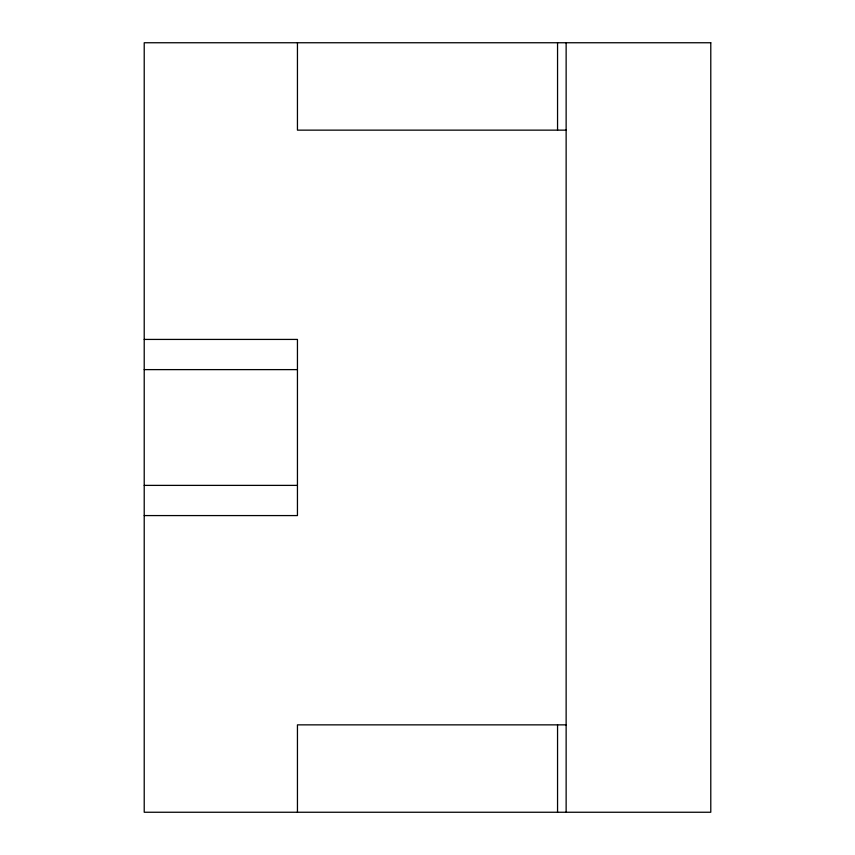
<?xml version="1.0" encoding="UTF-8"?>
<svg xmlns="http://www.w3.org/2000/svg" width="855" height="855" viewBox="0 0 855 855"><rect width="100%" height="100%" fill="white"/><g stroke="black" fill="none" stroke-linecap="round" stroke-linejoin="round"><path stroke-width="1.28" d="M566.138 130.142L297.444 130.142L297.444 42.75M144.217 339.424L297.444 339.424L297.444 515.576L144.217 515.576M144.217 369.617L297.444 369.617M144.217 485.384L297.444 485.384M566.138 724.858L297.444 724.858L297.444 812.25M566.138 42.75L566.138 812.25M557.556 42.75L557.556 130.142M557.556 724.858L557.556 812.25M710.783 42.75L144.217 42.75L144.217 812.25L710.783 812.25L710.783 42.75"/></g></svg>
